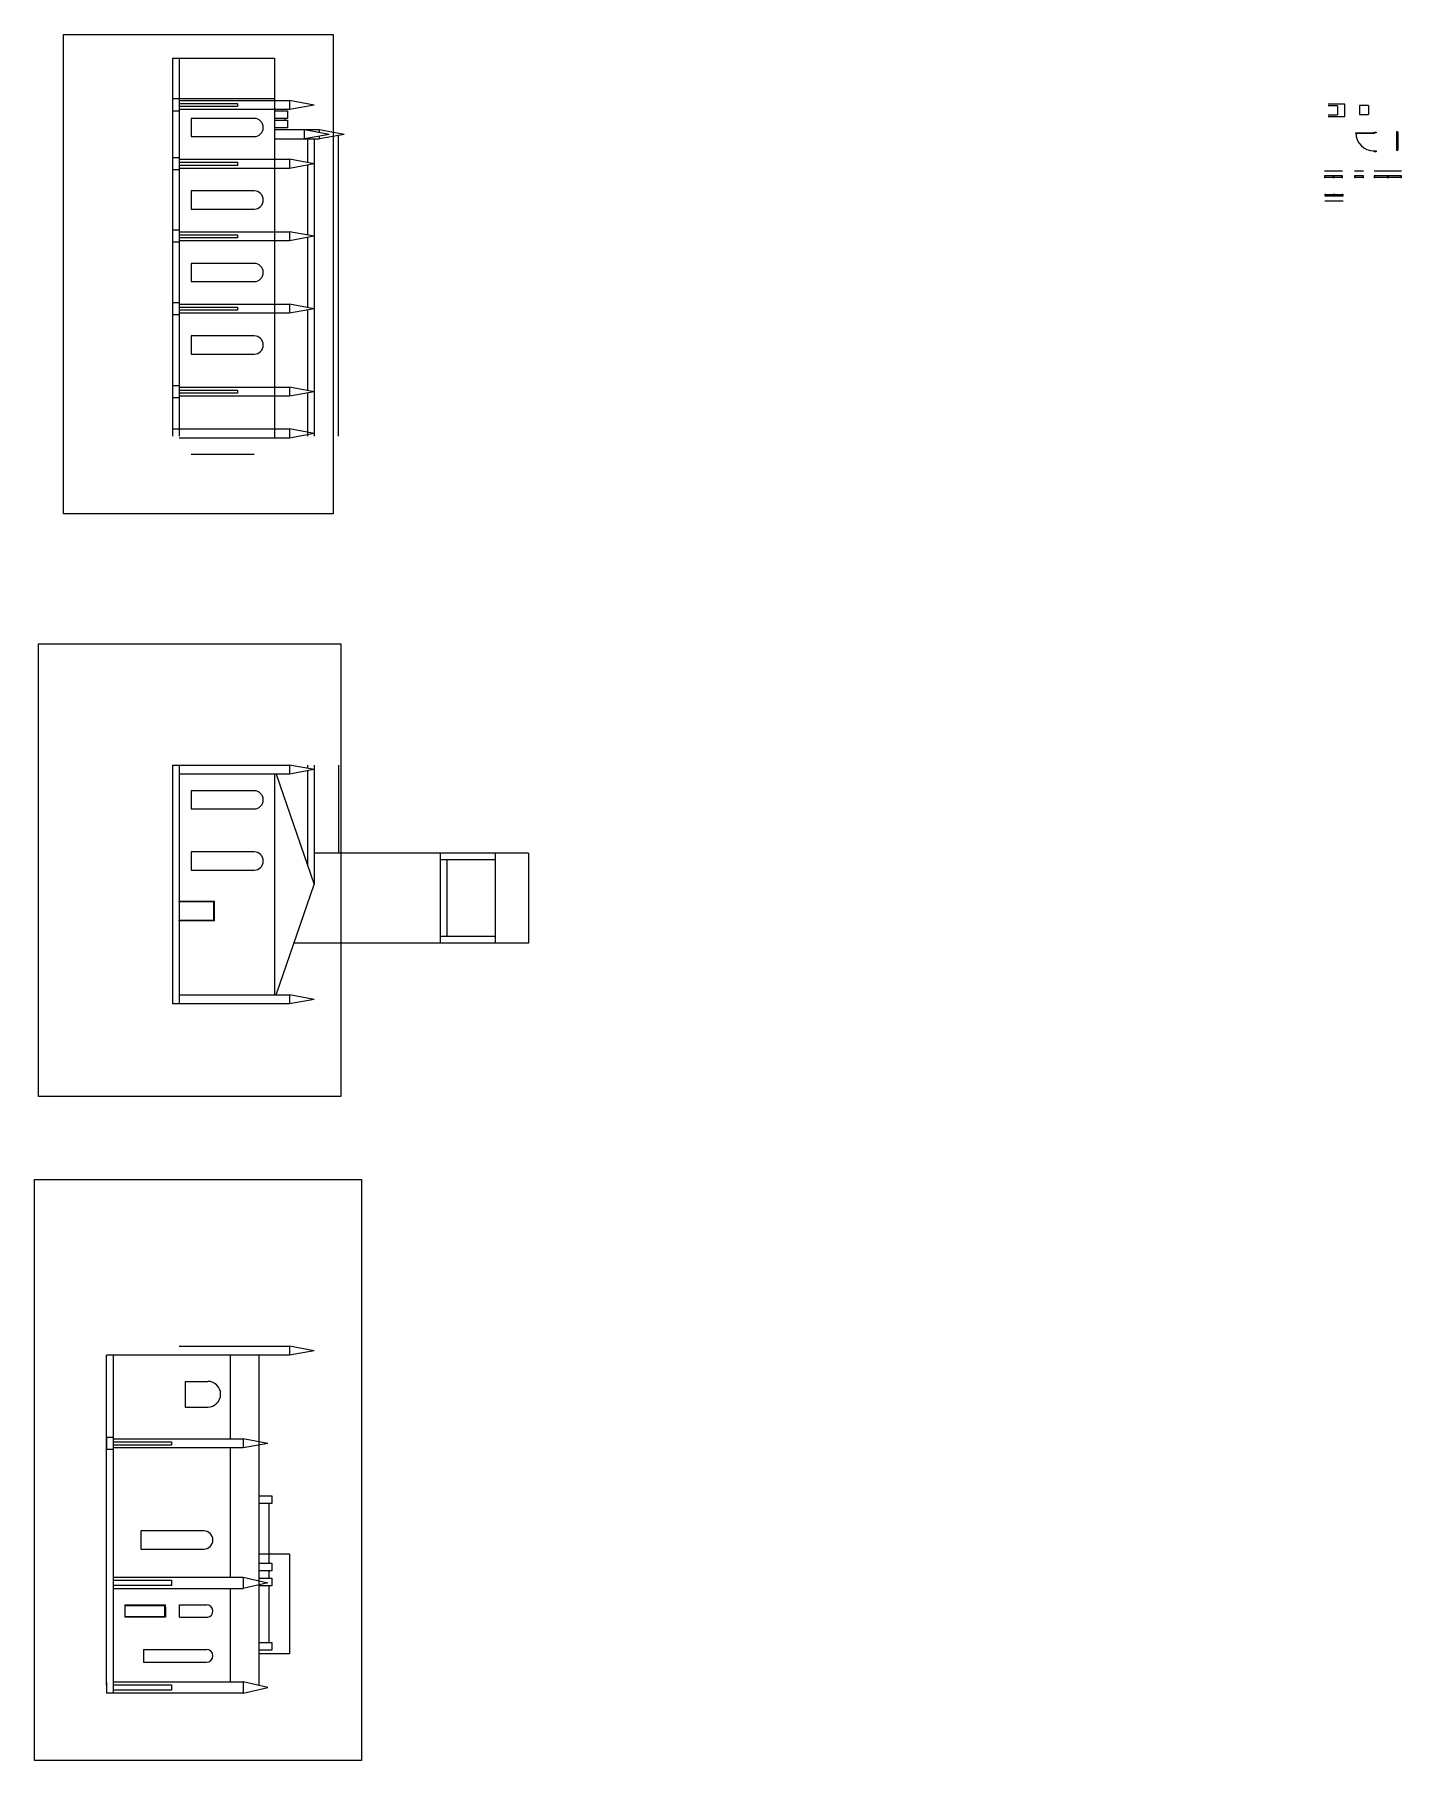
# Model space of a CAD drawing. Header units: millimetres. Extents: x 1968 to 2201, y 2632 to 3071.
# Drawn here: x 2139 to 2200.7, y 2669.3 to 2747.2 of the extents above; entities that cross this region are included whole.
import ezdxf

# ---------------------------------------------------------------- set-up
doc = ezdxf.new("R2010")
doc.units = ezdxf.units.MM
for name, color, linetype in [('CarpinteriaExterior', 130, 'Continuous'), ('Imagenes', 50, 'Continuous'), ('PrimerPlano', 160, 'Continuous'), ('SegundoPlano', 254, 'Continuous')]:
    doc.layers.add(name, color=color, linetype=linetype)
picture_1 = doc.add_image_def('image3.png', size_in_pixel=(2560, 1440))
picture_2 = doc.add_image_def('image4.png', size_in_pixel=(2157, 1440))
picture_3 = doc.add_image_def('image8.png', size_in_pixel=(1920, 1080))

msp = doc.modelspace()

# ---------------------------------------------------------------- linework, layer by layer
at = {"layer": 'CarpinteriaExterior'}
for p, q in [((2148.924, 2743.457), (2146.083, 2743.457)), ((2146.083, 2743.457), (2146.083, 2742.634)), ((2200.482, 2742.846), (2200.482, 2742.024)), ((2200.482, 2742.846), (2200.549, 2742.846)), ((2200.549, 2742.846), (2200.549, 2742.024)), ((2146.083, 2742.634), (2148.924, 2742.634)), ((2200.549, 2742.024), (2200.482, 2742.024)), ((2198.056, 2740.858), (2197.234, 2740.858)), ((2198.056, 2740.791), (2197.234, 2740.791)), ((2198.999, 2740.858), (2198.588, 2740.858)), ((2198.999, 2740.791), (2198.588, 2740.791)), ((2200.712, 2740.858), (2199.479, 2740.858)), ((2200.712, 2740.791), (2199.479, 2740.791)), ((2148.924, 2740.185), (2146.083, 2740.185)), ((2146.083, 2740.185), (2146.083, 2739.363)), ((2197.257, 2740.022), (2198.079, 2740.022)), ((2197.257, 2739.955), (2198.079, 2739.955)), ((2146.083, 2739.363), (2148.924, 2739.363)), ((2148.924, 2736.913), (2146.083, 2736.913)), ((2146.083, 2736.913), (2146.083, 2736.091)), ((2146.083, 2736.091), (2148.924, 2736.091)), ((2148.924, 2733.641), (2146.083, 2733.641)), ((2146.083, 2733.641), (2146.083, 2732.819)), ((2146.083, 2732.819), (2148.924, 2732.819)), ((2148.924, 2728.281), (2146.083, 2728.281)), ((2148.924, 2713.106), (2146.083, 2713.106)), ((2146.083, 2713.106), (2146.083, 2712.283)), ((2146.083, 2712.283), (2148.924, 2712.283)), ((2148.924, 2710.342), (2146.083, 2710.342)), ((2146.083, 2710.342), (2146.083, 2709.52)), ((2146.083, 2709.52), (2148.924, 2709.52)), ((2145.809, 2686.441), (2146.827, 2686.441)), ((2145.809, 2686.441), (2145.809, 2685.279)), ((2145.809, 2685.279), (2146.827, 2685.279)), ((2146.647, 2679.688), (2143.805, 2679.688)), ((2143.805, 2679.688), (2143.805, 2678.866)), ((2143.805, 2678.866), (2146.647, 2678.866)), ((2143.088, 2676.345), (2143.088, 2676.312)), ((2143.088, 2676.345), (2143.088, 2675.788)), ((2144.877, 2676.312), (2144.877, 2675.821)), ((2144.918, 2675.788), (2144.918, 2676.345)), ((2144.918, 2676.249), (2144.918, 2675.788)), ((2145.557, 2676.345), (2146.763, 2676.345)), ((2145.557, 2675.788), (2145.557, 2676.345)), ((2145.557, 2675.788), (2146.811, 2675.788)), ((2143.926, 2674.341), (2143.926, 2673.76)), ((2143.926, 2674.341), (2146.767, 2674.341)), ((2143.926, 2673.76), (2146.767, 2673.76))]:
    msp.add_line(p, q, dxfattribs=at)
for points in [[(2198.652, 2742.777), (2198.652, 2742.811), (2199.475, 2742.811), (2199.475, 2742.777)], [(2199.475, 2742.811), (2199.475, 2742.844), (2199.575, 2742.844), (2199.575, 2742.811)], [(2199.475, 2741.955), (2199.475, 2741.988), (2199.575, 2741.988), (2199.575, 2741.955)]]:
    msp.add_lwpolyline(points, close=True, dxfattribs=at)
for points in [[(2200.482, 2742.81), (2200.549, 2742.81), (2200.549, 2742.846), (2200.482, 2742.846), (2200.482, 2742.81)], [(2200.482, 2742.435), (2200.549, 2742.435), (2200.549, 2742.471), (2200.482, 2742.471), (2200.482, 2742.435)], [(2200.482, 2742.399), (2200.549, 2742.399), (2200.549, 2742.435), (2200.482, 2742.435), (2200.482, 2742.399)], [(2200.482, 2742.024), (2200.549, 2742.024), (2200.549, 2742.06), (2200.482, 2742.06), (2200.482, 2742.024)], [(2197.234, 2740.858), (2197.234, 2740.791), (2197.27, 2740.791), (2197.27, 2740.858), (2197.234, 2740.858)], [(2197.608, 2740.858), (2197.608, 2740.791), (2197.645, 2740.791), (2197.645, 2740.858), (2197.608, 2740.858)], [(2197.645, 2740.858), (2197.645, 2740.791), (2197.681, 2740.791), (2197.681, 2740.858), (2197.645, 2740.858)], [(2198.019, 2740.858), (2198.019, 2740.791), (2198.056, 2740.791), (2198.056, 2740.858), (2198.019, 2740.858)], [(2198.588, 2740.858), (2198.588, 2740.791), (2198.624, 2740.791), (2198.624, 2740.858), (2198.588, 2740.858)], [(2198.963, 2740.858), (2198.963, 2740.791), (2198.999, 2740.791), (2198.999, 2740.858), (2198.963, 2740.858)], [(2199.479, 2740.858), (2199.479, 2740.791), (2199.515, 2740.791), (2199.515, 2740.858), (2199.479, 2740.858)], [(2200.059, 2740.858), (2200.059, 2740.791), (2200.095, 2740.791), (2200.095, 2740.858), (2200.059, 2740.858)], [(2200.095, 2740.858), (2200.095, 2740.791), (2200.132, 2740.791), (2200.132, 2740.858), (2200.095, 2740.858)], [(2200.676, 2740.858), (2200.676, 2740.791), (2200.712, 2740.791), (2200.712, 2740.858), (2200.676, 2740.858)], [(2197.293, 2739.955), (2197.293, 2740.022), (2197.257, 2740.022), (2197.257, 2739.955), (2197.293, 2739.955)], [(2197.668, 2739.955), (2197.668, 2740.022), (2197.632, 2740.022), (2197.632, 2739.955), (2197.668, 2739.955)], [(2197.704, 2739.955), (2197.704, 2740.022), (2197.668, 2740.022), (2197.668, 2739.955), (2197.704, 2739.955)], [(2198.079, 2739.955), (2198.079, 2740.022), (2198.043, 2740.022), (2198.043, 2739.955), (2198.079, 2739.955)], [(2147.095, 2708.082), (2145.535, 2708.082), (2145.535, 2708.116), (2147.129, 2708.116)], [(2147.095, 2707.26), (2147.095, 2708.082)], [(2147.129, 2707.226), (2147.129, 2708.116)], [(2147.129, 2707.226), (2145.535, 2707.226), (2145.535, 2707.26), (2147.095, 2707.26)], [(2143.088, 2676.345), (2144.918, 2676.345)], [(2144.877, 2676.312), (2143.088, 2676.312)], [(2143.088, 2675.821), (2144.877, 2675.821)], [(2144.918, 2675.788), (2143.088, 2675.788)]]:
    msp.add_lwpolyline(points, dxfattribs=at)
for centre, radius, start, end in [((2148.924, 2743.046), 0.411, 270, 90), ((2199.475, 2742.811), 0.823, 180, 270), ((2148.924, 2739.774), 0.411, 270, 90), ((2148.924, 2736.502), 0.411, 270, 90), ((2148.924, 2733.23), 0.411, 270, 90), ((2148.924, 2712.695), 0.411, 270, 90), ((2148.924, 2709.931), 0.411, 270, 90), ((2146.827, 2685.86), 0.581, 270, 90), ((2146.647, 2679.277), 0.411, 270, 90), ((2146.779, 2676.066), 0.28, 276.5533, 93.32863), ((2146.767, 2674.051), 0.291, 270, 90)]:
    msp.add_arc(centre, radius, start, end, dxfattribs=at)
at = {"layer": 'PrimerPlano'}
for p, q in [((2145.234, 2746.185), (2145.234, 2729.117)), ((2198.154, 2744.095), (2197.407, 2744.095)), ((2197.818, 2744.028), (2197.407, 2744.028)), ((2197.407, 2743.617), (2197.818, 2743.617)), ((2197.818, 2744.028), (2197.818, 2743.617)), ((2198.154, 2743.549), (2198.154, 2744.095)), ((2198.819, 2744.047), (2198.819, 2743.636)), ((2199.23, 2744.047), (2198.819, 2744.047)), ((2198.819, 2743.636), (2199.23, 2743.636)), ((2199.23, 2744.047), (2199.23, 2743.636)), ((2197.407, 2743.549), (2198.154, 2743.549)), ((2145.234, 2714.265), (2145.234, 2703.48)), ((2142.255, 2672.72), (2142.255, 2687.619)), ((2142.255, 2672.844), (2142.255, 2672.365))]:
    msp.add_line(p, q, dxfattribs=at)
at = {"layer": 'SegundoPlano'}
for p, q in [((2145.234, 2746.185), (2149.841, 2746.185)), ((2145.535, 2746.185), (2145.535, 2729.117)), ((2149.841, 2746.185), (2149.841, 2744.335)), ((2145.535, 2744.335), (2145.234, 2744.335)), ((2149.841, 2744.335), (2145.234, 2744.335)), ((2145.535, 2743.79), (2145.234, 2743.79)), ((2145.535, 2744.268), (2150.518, 2744.268)), ((2145.535, 2744.134), (2148.163, 2744.134)), ((2148.163, 2743.991), (2145.535, 2743.991)), ((2150.518, 2743.857), (2145.535, 2743.857)), ((2148.163, 2744.134), (2148.163, 2743.991)), ((2149.841, 2744.335), (2149.841, 2729.117)), ((2149.841, 2744.335), (2149.841, 2729.029)), ((2149.841, 2743.8), (2150.424, 2743.8)), ((2150.424, 2743.8), (2150.424, 2743.457)), ((2150.518, 2744.268), (2150.518, 2743.857)), ((2151.626, 2744.063), (2150.518, 2744.268)), ((2151.626, 2744.063), (2150.518, 2743.857)), ((2150.424, 2743.457), (2149.841, 2743.457)), ((2149.841, 2743.372), (2150.424, 2743.372)), ((2150.424, 2743.029), (2149.841, 2743.029)), ((2151.873, 2742.942), (2149.841, 2742.942)), ((2149.841, 2742.942), (2149.841, 2742.531)), ((2150.3, 2743.457), (2150.3, 2743.372)), ((2150.424, 2743.372), (2150.424, 2743.029)), ((2151.196, 2742.531), (2151.196, 2742.942)), ((2152.304, 2742.736), (2151.196, 2742.942)), ((2151.873, 2742.816), (2151.873, 2742.942)), ((2152.981, 2742.736), (2151.873, 2742.942)), ((2149.841, 2742.531), (2151.873, 2742.531)), ((2152.304, 2742.736), (2151.196, 2742.531)), ((2151.324, 2742.531), (2151.324, 2741.466)), ((2151.626, 2742.531), (2151.626, 2729.117)), ((2152.981, 2742.736), (2151.873, 2742.531)), ((2151.873, 2742.531), (2151.873, 2742.656)), ((2152.733, 2729.117), (2152.733, 2742.69)), ((2145.535, 2741.682), (2145.234, 2741.682)), ((2145.234, 2741.682), (2145.234, 2741.137)), ((2145.535, 2741.615), (2150.518, 2741.615)), ((2145.535, 2741.481), (2148.163, 2741.481)), ((2148.163, 2741.338), (2145.535, 2741.338)), ((2148.163, 2741.481), (2148.163, 2741.338)), ((2150.518, 2741.615), (2150.518, 2741.204)), ((2151.626, 2741.41), (2150.518, 2741.615)), ((2151.626, 2741.41), (2150.518, 2741.204)), ((2151.324, 2741.354), (2151.324, 2738.194)), ((2145.535, 2741.137), (2145.234, 2741.137)), ((2150.518, 2741.204), (2145.535, 2741.204)), ((2197.234, 2741.093), (2198.056, 2741.093)), ((2198.588, 2741.093), (2198.999, 2741.093)), ((2199.479, 2741.093), (2200.712, 2741.093)), ((2198.079, 2739.721), (2197.257, 2739.721)), ((2145.535, 2738.41), (2145.234, 2738.41)), ((2145.234, 2738.41), (2145.234, 2737.865)), ((2145.234, 2738.343), (2145.234, 2737.932)), ((2145.535, 2738.343), (2150.518, 2738.343)), ((2145.535, 2738.209), (2148.163, 2738.209)), ((2148.163, 2738.209), (2148.163, 2738.066)), ((2150.518, 2738.343), (2150.518, 2737.932)), ((2151.626, 2738.138), (2150.518, 2738.343)), ((2151.626, 2738.138), (2150.518, 2737.932)), ((2145.535, 2737.865), (2145.234, 2737.865)), ((2148.163, 2738.066), (2145.535, 2738.066)), ((2150.518, 2737.932), (2145.535, 2737.932)), ((2151.324, 2738.082), (2151.324, 2734.922)), ((2145.535, 2737.128), (2145.535, 2737.128)), ((2145.535, 2735.138), (2145.234, 2735.138)), ((2145.234, 2735.071), (2145.234, 2734.66)), ((2145.535, 2735.071), (2150.518, 2735.071)), ((2150.518, 2735.071), (2150.518, 2734.66)), ((2151.626, 2734.866), (2150.518, 2735.071)), ((2145.535, 2734.593), (2145.234, 2734.593)), ((2145.535, 2734.937), (2148.163, 2734.937)), ((2148.163, 2734.794), (2145.535, 2734.794)), ((2150.518, 2734.66), (2145.535, 2734.66)), ((2148.163, 2734.937), (2148.163, 2734.794)), ((2151.626, 2734.866), (2150.518, 2734.66)), ((2151.324, 2734.81), (2151.324, 2731.175)), ((2145.535, 2731.391), (2145.234, 2731.391)), ((2145.234, 2731.324), (2145.234, 2730.913)), ((2145.535, 2731.324), (2150.518, 2731.324)), ((2145.535, 2731.19), (2148.163, 2731.19)), ((2148.163, 2731.19), (2148.163, 2731.047)), ((2150.518, 2731.324), (2150.518, 2730.913)), ((2151.626, 2731.119), (2150.518, 2731.324)), ((2151.626, 2731.119), (2150.518, 2730.913)), ((2145.535, 2730.846), (2145.234, 2730.846)), ((2148.163, 2731.047), (2145.535, 2731.047)), ((2150.518, 2730.913), (2145.535, 2730.913)), ((2151.324, 2731.063), (2151.324, 2729.117)), ((2145.234, 2729.44), (2149.841, 2729.44)), ((2145.234, 2729.44), (2150.518, 2729.44)), ((2150.518, 2729.029), (2145.535, 2729.029)), ((2150.518, 2729.44), (2150.518, 2729.029)), ((2151.626, 2729.235), (2150.518, 2729.44)), ((2150.518, 2729.44), (2150.518, 2729.029)), ((2151.626, 2729.235), (2150.518, 2729.029)), ((2151.324, 2729.44), (2151.324, 2729.291)), ((2145.234, 2714.265), (2150.518, 2714.265)), ((2145.535, 2714.265), (2145.535, 2703.48)), ((2150.518, 2714.265), (2150.518, 2713.854)), ((2151.626, 2714.06), (2150.518, 2714.265)), ((2150.518, 2714.265), (2150.518, 2713.854)), ((2151.626, 2714.06), (2150.518, 2713.854)), ((2151.324, 2714.265), (2151.324, 2714.116)), ((2151.324, 2714.004), (2151.324, 2709.75)), ((2151.626, 2714.265), (2151.626, 2708.873)), ((2152.733, 2714.265), (2152.733, 2710.29)), ((2150.518, 2713.854), (2145.535, 2713.854)), ((2149.841, 2713.854), (2149.841, 2703.891)), ((2149.841, 2713.854), (2149.841, 2703.891)), ((2149.912, 2713.854), (2151.626, 2708.873)), ((2154.823, 2710.29), (2151.626, 2710.29)), ((2159.805, 2710.29), (2154.823, 2710.29)), ((2157.314, 2710.29), (2157.314, 2706.216)), ((2159.805, 2710.29), (2159.805, 2706.216)), ((2161.305, 2710.29), (2159.805, 2710.29)), ((2161.305, 2710.29), (2161.305, 2706.216)), ((2159.805, 2709.989), (2157.314, 2709.989)), ((2157.616, 2709.989), (2157.616, 2706.518)), ((2149.912, 2703.891), (2151.626, 2708.873)), ((2154.823, 2706.216), (2150.711, 2706.216)), ((2159.805, 2706.216), (2154.823, 2706.216)), ((2159.805, 2706.518), (2157.314, 2706.518)), ((2161.305, 2706.216), (2159.805, 2706.216)), ((2161.305, 2706.216), (2161.305, 2706.216)), ((2145.535, 2703.891), (2150.518, 2703.891)), ((2150.518, 2703.891), (2150.518, 2703.48)), ((2151.626, 2703.686), (2150.518, 2703.891)), ((2150.518, 2703.891), (2150.518, 2703.48)), ((2145.535, 2703.48), (2145.234, 2703.48)), ((2150.518, 2703.48), (2145.535, 2703.48)), ((2151.626, 2703.686), (2150.518, 2703.48)), ((2145.535, 2687.619), (2142.255, 2687.619)), ((2142.255, 2676.053), (2142.255, 2687.619)), ((2145.535, 2687.619), (2142.255, 2687.619)), ((2142.557, 2687.619), (2142.557, 2676.053)), ((2142.557, 2687.619), (2142.557, 2672.365)), ((2145.535, 2687.619), (2145.234, 2687.619)), ((2145.535, 2688.03), (2150.518, 2688.03)), ((2149.13, 2687.619), (2145.535, 2687.619)), ((2150.518, 2687.619), (2145.535, 2687.619)), ((2149.13, 2687.619), (2145.535, 2687.619)), ((2147.841, 2687.619), (2147.841, 2683.844)), ((2149.13, 2687.619), (2148.924, 2687.619)), ((2149.13, 2687.619), (2148.924, 2687.619)), ((2149.13, 2687.619), (2149.129, 2672.715)), ((2149.13, 2687.619), (2149.13, 2674.145)), ((2150.518, 2688.03), (2150.518, 2687.619)), ((2151.626, 2687.824), (2150.518, 2688.03)), ((2150.518, 2688.03), (2150.518, 2687.619)), ((2151.626, 2687.824), (2150.518, 2687.619)), ((2142.557, 2683.911), (2142.255, 2683.911)), ((2142.255, 2683.911), (2142.255, 2683.365)), ((2142.255, 2683.844), (2142.255, 2683.433)), ((2142.557, 2683.844), (2148.426, 2683.844)), ((2142.557, 2683.71), (2145.184, 2683.71)), ((2145.184, 2683.71), (2145.184, 2683.567)), ((2149.534, 2683.638), (2148.426, 2683.844)), ((2148.426, 2683.844), (2148.426, 2683.433)), ((2149.534, 2683.638), (2148.426, 2683.433)), ((2142.557, 2683.365), (2142.255, 2683.365)), ((2145.184, 2683.567), (2142.557, 2683.567)), ((2148.426, 2683.433), (2142.557, 2683.433)), ((2147.841, 2683.433), (2147.841, 2677.608)), ((2149.13, 2681.272), (2149.713, 2681.272)), ((2149.713, 2681.272), (2149.713, 2680.928)), ((2149.713, 2680.928), (2149.13, 2680.928)), ((2149.589, 2680.928), (2149.589, 2678.232)), ((2150.518, 2678.636), (2149.13, 2678.636)), ((2149.13, 2678.232), (2149.713, 2678.232)), ((2149.713, 2678.232), (2149.713, 2677.889)), ((2150.518, 2678.636), (2150.518, 2674.145)), ((2142.557, 2677.608), (2148.426, 2677.608)), ((2142.557, 2677.467), (2145.184, 2677.467)), ((2145.184, 2677.467), (2145.184, 2677.223)), ((2148.426, 2677.608), (2148.426, 2677.082)), ((2148.426, 2677.608), (2149.534, 2677.345)), ((2149.713, 2677.889), (2149.13, 2677.889)), ((2149.13, 2677.55), (2149.713, 2677.55)), ((2149.589, 2677.889), (2149.589, 2677.55)), ((2149.713, 2677.55), (2149.713, 2677.206)), ((2145.184, 2677.223), (2142.557, 2677.223)), ((2142.557, 2677.082), (2148.426, 2677.082)), ((2147.841, 2677.082), (2147.841, 2672.872)), ((2149.534, 2677.345), (2148.426, 2677.082)), ((2149.713, 2677.206), (2149.13, 2677.206)), ((2149.589, 2677.206), (2149.589, 2674.647)), ((2149.13, 2674.647), (2149.713, 2674.647)), ((2149.713, 2674.304), (2149.13, 2674.304)), ((2149.713, 2674.647), (2149.713, 2674.304)), ((2150.518, 2674.145), (2149.13, 2674.145)), ((2142.255, 2672.777), (2142.255, 2672.365)), ((2142.557, 2672.877), (2148.426, 2672.877)), ((2142.557, 2672.743), (2145.184, 2672.743)), ((2145.184, 2672.743), (2145.184, 2672.5)), ((2148.426, 2672.877), (2148.426, 2672.365)), ((2149.534, 2672.621), (2148.426, 2672.877)), ((2148.426, 2672.365), (2142.255, 2672.365)), ((2145.184, 2672.5), (2142.557, 2672.5)), ((2148.426, 2672.365), (2149.534, 2672.621))]:
    msp.add_line(p, q, dxfattribs=at)

# ---------------------------------------------------------------- pictures from other files: only their frames are drawn
at = {"layer": 'Imagenes'}
image = msp.add_image(picture_1, insert=(2140.322, 2747.245), size_in_units=(21.632, 12.168), rotation=-90, dxfattribs=at)
image.dxf.flags = 7
image = msp.add_image(picture_2, insert=(2139.191, 2719.738), size_in_units=(20.43, 13.639), rotation=-90, dxfattribs=at)
image.dxf.flags = 7
image = msp.add_image(picture_3, insert=(2139.007, 2695.561), size_in_units=(26.236, 14.758), rotation=-90, dxfattribs=at)
image.dxf.flags = 7

doc.saveas('drawing.dxf')
